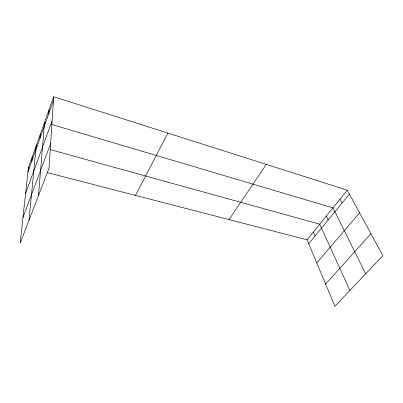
<?xml version="1.0" encoding="UTF-8"?>
<svg xmlns="http://www.w3.org/2000/svg" width="403" height="403" viewBox="0 0 403 403"><rect width="100%" height="100%" fill="white"/><g stroke="black" fill="none" stroke-linecap="round" stroke-linejoin="round"><path stroke-width="0.6" d="M53.68 96.735L49.035 168.132L20.15 243.276L28.381 167.734L53.68 96.735L347.31 190.191L382.85 255.688L334.913 306.265L307.061 239.77L47.519 172.68M48.733 113.893L49.04 109.747M38.507 195.515L44.552 122.356L45.73 122.703M39.942 138.466L40.325 134.214M29.011 220.224L36.225 145.72L37.414 146.047M31.797 161.23L32.245 156.888M27.903 172.111L53.413 100.81M25.58 193.455L52.113 120.794M22.956 217.544L50.632 143.564M135.463 195.415L167.9 133.086M229.05 219.605L266.292 164.404M307.061 239.77L347.31 190.191M308.723 243.75L349.416 194.07M316.753 262.912L359.602 212.844M325.634 284.11L370.936 233.735M28.381 167.734L29.575 168.046M50.466 149.659L319.715 224.184L349.89 290.467M51.624 124.451L332.969 207.852L365.672 273.813M340.051 199.132L342.071 203.036M326.264 216.114L328.133 220.053M313.312 232.068L315.045 236.032"/></g></svg>
